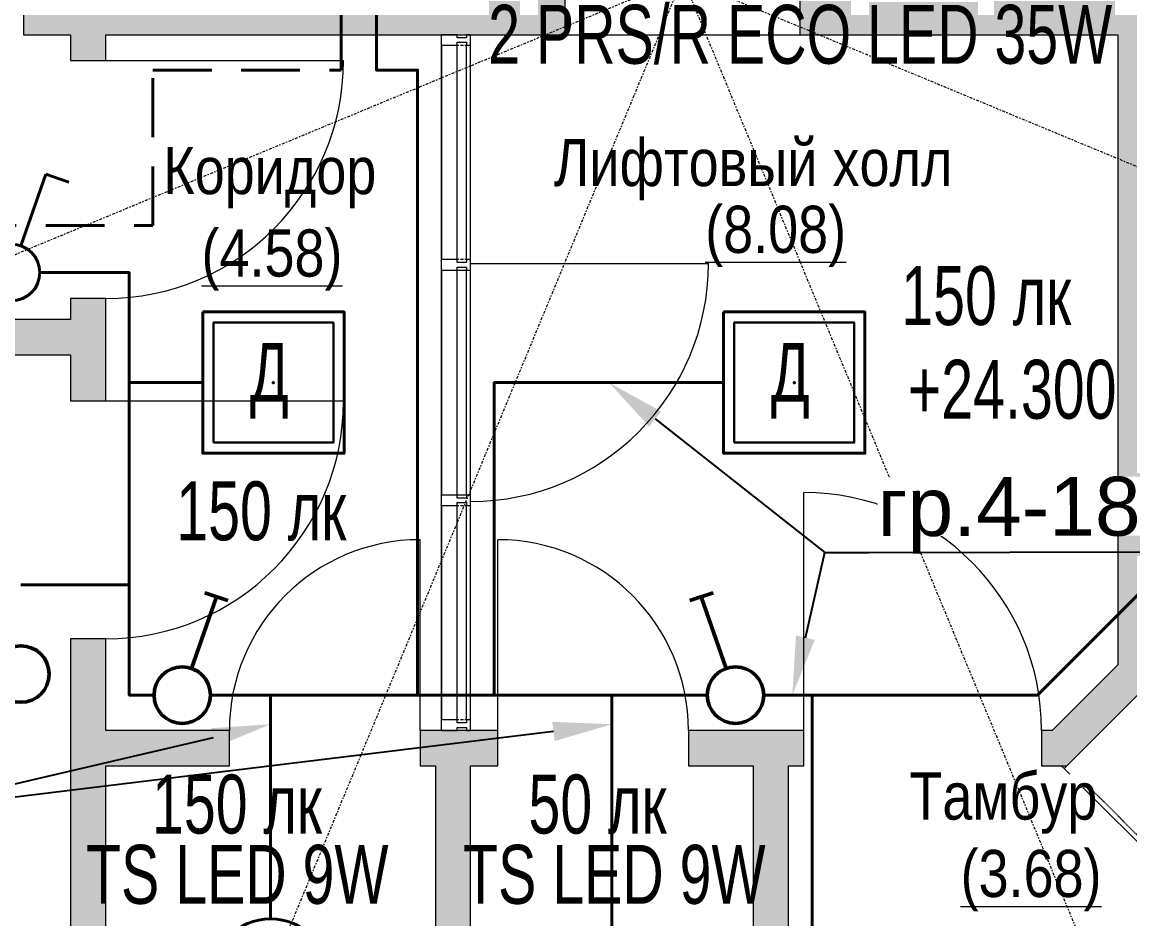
# Model space of a CAD drawing. Header units: millimetres. Extents: x 223 to 163467, y -12002 to 99672.
# Drawn here: x 95376 to 100082, y 60526 to 64334 of the extents above; entities that cross this region are included whole.
import ezdxf
from ezdxf import colors
from ezdxf.entities.mleader import LeaderData, LeaderLine
from ezdxf.math import Vec2, Vec3

# ---------------------------------------------------------------- set-up
doc = ezdxf.new("R2010")
doc.units = ezdxf.units.MM
for name, pattern in [('DASHED', [0.75, 0.5, -0.25]), ('HIDDEN2', [0.1875, 0.125, -0.0625]), ('Осевая', [29.999999, 12, -6, 6, -6]), ('Сверху', [3.96875, 2.38125, -1.5875])]:
    doc.linetypes.add(name, pattern=pattern)
for name, color, linetype, lineweight in [('A-AREA', 7, 'Continuous', 9), ('A-AREA-IDEN', 7, 'Continuous', 9), ('A-DETL-GENF', 7, 'Continuous', 9), ('A-DOOR', 7, 'Continuous', 9), ('A-GLAZ-CWMG', 7, 'Continuous', 9), ('A-WALL', 7, 'Continuous', 9), ('A-WALL-PATT', 7, 'Continuous', 18), ('G-ANNO-DIMS', 7, 'Continuous', 9), ('nadpisi', 84, 'Continuous', 13), ('S-GRID', 7, 'Continuous', 9), ('S-STRS', 7, 'Continuous', 9), ('ав осв', 1, 'HIDDEN2', 40), ('Верхние поручни', 7, 'Continuous', 5), ('Ограждение', 7, 'Continuous', 9), ('Поручни', 7, 'Continuous', 5), ('раб осв', 7, 'Continuous', 40), ('ЭЛ', 250, 'Continuous', 50), ('ЭЛ.освещ.', 150, 'Continuous', 50), ('ЭЛ.сети', 5, 'Continuous', 100)]:
    doc.layers.add(name, color=color, linetype=linetype, lineweight=lineweight)
doc.styles.add('Arial', font='ARIALN.TTF', dxfattribs={"width": 0.85, "height": 400})
doc.styles.add('Arial_1', font='ARIALN.TTF', dxfattribs={"height": 3.5})
doc.styles.add('ISOPEUR', font='ARIALN.TTF')

# ---------------------------------------------------------------- blocks, each defined once
blk = doc.blocks.new('Дверь-Проем - 1000 x 2500 мм-245607-4 этаж')
at = {"layer": 'A-DETL-GENF'}
for p, q in [((491.8, 100), (-508.2, 100)), ((-508.2, -100), (491.8, -100))]:
    blk.add_line(p, q, dxfattribs=at)
at = {"layer": 'A-DETL-GENF', "linetype": 'Continuous', "lineweight": 18}
for p, q in [((-508.2, 100), (-508.2, -100)), ((491.8, -100), (491.8, 100))]:
    blk.add_line(p, q, dxfattribs=at)
blk = doc.blocks.new('Внутренняя дверь 1-Навесная - 6629-88 - ДГ 21-8  ГОСТ 6629-88-350748-4 этаж')
at = {"layer": 'A-DOOR'}
blk.add_line((405, 75), (405, 885), dxfattribs=at)
blk.add_arc((405, 75), 810, 90, 180, dxfattribs=at)
blk = doc.blocks.new('Внутренняя дверь 1-Навесная - 6629-88 - ДГ 24-10  ГОСТ 6629-88-290390-4 этаж')
at = {"layer": 'A-DOOR'}
blk.add_line((505, -75), (505, -1085), dxfattribs=at)
blk.add_arc((505, -75), 1010, 180, 270, dxfattribs=at)
blk = doc.blocks.new('Ограждение - Ограждение-397885-4 этаж')
at = {"layer": 'Поручни'}
for radius, start, end in [(7050, 292.43036, 247.56964), (6950, 291.87988, 248.12012)]:
    blk.add_arc((819.5, 122.4), radius, start, end, dxfattribs=at)
blk = doc.blocks.new('Тип верхнего поручня - Верхний поручень_Внутренний_-397888-4 этаж')
at = {"layer": 'Верхние поручни'}
for radius, start, end in [(7025, 292.29401, 247.70617), (6975, 292.01877, 247.98141)]:
    blk.add_arc((819.5, 122.4), radius, start, end, dxfattribs=at)
blk = doc.blocks.new('Тип верхнего поручня - Верхний поручень_Внутренний_-V42-4 этаж')
at = {"layer": 'Верхние поручни'}
for radius, start, end in [(7025, 292.29401, 247.70599), (6975, 292.01877, 247.98123)]:
    blk.add_arc((819.5, 122.4), radius, start, end, dxfattribs=at)
blk = doc.blocks.new('Внутренняя дверь 1-Навесная - 6629-88 - ДГ 21-8  ГОСТ 6629-88-329733-4 этаж')
at = {"layer": 'A-DOOR'}
blk.add_line((405, -75), (405, -885), dxfattribs=at)
blk.add_arc((405, -75), 810, 180, 270, dxfattribs=at)
blk = doc.blocks.new('Rectangular Mullion - Mullion_Vertical-45mm-Steelbuilt_2_6875in_Detail-8_TGP-413497-4 этаж')
at = {"layer": 'A-GLAZ-CWMG'}
for p, q in [((-205.9, -162.2), (-205.9, -1072.8)), ((-205.9, -162.2), (-203.6, -162.2)), ((-205.9, -162.2), (-205.9, -1072.8)), ((-202.7, -1072.8), (-202.7, -162.2)), ((-137.7, -162.2), (-130.5, -162.2)), ((-137.7, -1072.8), (-137.7, -162.2)), ((-124.2, -162.2), (-111.5, -162.2)), ((-105.1, -162.2), (-98, -162.2)), ((-98, -1072.8), (-98, -162.2)), ((-80.5, -1072.8), (-80.5, -162.2)), ((-203.6, -1072.8), (-205.9, -1072.8)), ((-130.5, -1072.8), (-137.7, -1072.8)), ((-111.5, -1072.8), (-124.2, -1072.8)), ((-98, -1072.8), (-105.1, -1072.8))]:
    blk.add_line(p, q, dxfattribs=at)
blk = doc.blocks.new('Rectangular Mullion - Mullion_Vertical-45mm-Steelbuilt_2_6875in_Detail-8_TGP-370210-4 этаж')
at = {"layer": 'A-GLAZ-CWMG', "lineweight": 18}
for p, q in [((-44.5, 57.2), (-44.5, 122.2)), ((-41.3, 125.4), (-3.2, 125.4)), ((0, 122.2), (0, 57.2)), ((-31.8, 57.2), (-44.5, 57.2)), ((-31.8, 17.5), (-31.8, 57.2)), ((0, 57.2), (-12.7, 57.2)), ((-12.7, 57.2), (-12.7, 17.5)), ((-44.5, 0), (-44.5, 17.5)), ((-44.5, 17.5), (-31.8, 17.5)), ((0, 0), (-44.5, 0)), ((-12.7, 17.5), (0, 17.5)), ((0, 17.5), (0, 0))]:
    blk.add_line(p, q, dxfattribs=at)
for centre, start, end in [((-41.3, 122.2), 90, 180), ((-3.2, 122.2), 360, 90)]:
    blk.add_arc(centre, 3.17, start, end, dxfattribs=at)
blk = doc.blocks.new('Rectangular Mullion - Mullion_Vertical-45mm-Steelbuilt_2_6875in_Detail-8_TGP-413499-4 этаж')
at = {"layer": 'A-GLAZ-CWMG'}
for p, q in [((-205.9, -1117.3), (-205.9, -2072.4)), ((-205.9, -1117.3), (-203.6, -1117.3)), ((-205.9, -1117.3), (-205.9, -2072.4)), ((-202.7, -2072.4), (-202.7, -1117.3)), ((-137.7, -1117.3), (-98, -1117.3)), ((-137.7, -2072.4), (-137.7, -1117.3)), ((-98, -2072.4), (-98, -1117.3)), ((-80.5, -2072.4), (-80.5, -1117.3)), ((-203.6, -2072.4), (-205.9, -2072.4)), ((-98, -2072.4), (-137.7, -2072.4))]:
    blk.add_line(p, q, dxfattribs=at)
blk = doc.blocks.new('Rectangular Mullion - Mullion_Vertical-45mm-Steelbuilt_2_6875in_Detail-8_TGP-370213-4 этаж')
at = {"layer": 'A-GLAZ-CWMG', "lineweight": 18}
for p, q in [((-44.5, 122.2), (-44.5, 57.2)), ((-3.2, 125.4), (-41.3, 125.4)), ((0, 57.2), (0, 122.2)), ((-44.5, 57.2), (-31.8, 57.2)), ((-31.8, 57.2), (-31.8, 17.5)), ((-12.7, 17.5), (-12.7, 57.2)), ((-12.7, 57.2), (0, 57.2)), ((-31.8, 17.5), (-44.5, 17.5)), ((-44.5, 17.5), (-44.5, 0)), ((-44.5, 0), (0, 0)), ((0, 17.5), (-12.7, 17.5)), ((0, 0), (0, 17.5))]:
    blk.add_line(p, q, dxfattribs=at)
for centre, start, end in [((-41.3, 122.2), 90, 180), ((-3.2, 122.2), 360, 90)]:
    blk.add_arc(centre, 3.17, start, end, dxfattribs=at)
blk = doc.blocks.new('Rectangular Mullion - Mullion_Vertical-45mm-Steelbuilt_2_6875in_Detail-8_TGP-370206-4 этаж')
at = {"layer": 'A-GLAZ-CWMG', "lineweight": 18}
for p, q in [((-22.2, 57.2), (-22.2, 122.2)), ((-19.1, 125.4), (19.1, 125.4)), ((22.2, 122.2), (22.2, 57.2)), ((-9.5, 57.2), (-22.2, 57.2)), ((-9.5, 17.5), (-9.5, 57.2)), ((22.2, 57.2), (9.5, 57.2)), ((9.5, 57.2), (9.5, 17.5)), ((-22.2, 0), (-22.2, 17.5)), ((-22.2, 17.5), (-9.5, 17.5)), ((22.2, 0), (-22.2, 0)), ((9.5, 17.5), (22.2, 17.5)), ((22.2, 17.5), (22.2, 0))]:
    blk.add_line(p, q, dxfattribs=at)
for centre, start, end in [((-19.1, 122.2), 90, 180), ((19.1, 122.2), 360, 90)]:
    blk.add_arc(centre, 3.18, start, end, dxfattribs=at)
blk = doc.blocks.new('выкл. 1 клав. скрыт')
at = {"layer": 'ЭЛ.освещ.', "color": 0, "ltscale": 100}
for p, q in [((2902123, 2044848.8), (2902427.1, 2044743)), ((2902444.4, 2044793), (2902410.7, 2044695))]:
    blk.add_line(p, q, dxfattribs=at)
blk.add_circle((2902009.7, 2044888.3), 120, dxfattribs=at)
blk = doc.blocks.new('перекл. 2 клав. скрыт.')
at = {"layer": 'раб осв', "color": 0, "lineweight": 40}
for points in [[(-501557.3, 8734.7), (-501459.4, 8768.8)], [(-501459.4, 8768.8), (-501353.6, 8464.7)], [(-501274.8, 8238), (-501169, 7933.9)], [(-501169, 7933.9), (-501071.1, 7967.9)]]:
    blk.add_lwpolyline(points, dxfattribs=at)
blk.add_circle((-501314.2, 8351.3), 120, dxfattribs=at)
blk = doc.blocks.new('TS LED без датчика')
at = {"color": 0, "lineweight": 40, "ltscale": 100}
blk.add_point((-535184, 16419.5), dxfattribs=at)
at = {"layer": 'раб осв', "color": 5, "lineweight": 40, "ltscale": 100}
blk.add_circle((-535184, 16419.5), 250, dxfattribs=at)
blk = doc.blocks.new('ARS.R UNI LED')
at = {"color": 5, "lineweight": 30, "ltscale": 100}
blk.add_lwpolyline([(2913222.7, 2072748.5), (2913732.7, 2072748.5), (2913732.7, 2073258.5), (2913222.7, 2073258.5)], close=True, dxfattribs=at)
at = {"color": 0, "lineweight": 40, "ltscale": 100}
blk.add_point((2913477.7, 2073003.5), dxfattribs=at)
at = {"layer": 'ЭЛ', "color": 5, "lineweight": 40, "ltscale": 10}
blk.add_lwpolyline([(2913177.7, 2073303.5), (2913777.7, 2073303.5), (2913777.7, 2072703.5), (2913177.7, 2072703.5)], close=True, dxfattribs=at)

msp = doc.modelspace()

# ---------------------------------------------------------------- hatches: boundary and pattern name
at = {"layer": 'A-WALL-PATT', "lineweight": 5, "true_color": 0xc0c0c0}
h = msp.add_hatch(color=9, dxfattribs=at)
h.paths.add_polyline_path([(97681.4, 64280.4), (97681.4, 64480.4), (95381.4, 64480.4), (95381.4, 64280.4), (97671.6, 64280.4)], flags=0)
h.paths.add_polyline_path([(100980.8, 64280.4), (100980.8, 64480.4), (98681.4, 64480.4), (98681.4, 64280.4), (100876.2, 64280.4)], flags=0)
h = msp.add_hatch(color=9, dxfattribs=at)
h.paths.add_polyline_path([(95731.4, 59596.4), (95731.4, 61715.4), (95581.4, 61715.4), (95581.4, 59673.9), (95656.1, 59634.6)], flags=0)
h.paths.add_polyline_path([(95731.4, 62725.4), (95731.4, 63160.3), (95581.4, 63160.3), (95581.4, 62725.4)], flags=0)
h.paths.add_polyline_path([(95731.4, 64170.3), (95731.4, 64280.4), (95581.4, 64280.4), (95581.4, 64170.3)], flags=0)
for points in [[(100030.8, 61605.1), (100180.8, 61755.1), (100180.8, 64280.4), (100030.8, 64280.4), (100030.8, 61827.5)], [(99963.9, 61326.2), (102431.4, 63793.6), (102431.4, 64005.7), (99751.8, 61326.2), (99826.3, 61326.2)], [(95581.4, 62920.4), (95581.4, 63070.4), (92876, 63070.4), (92919.3, 62920.4), (95535.2, 62920.4)], [(97281.4, 59094.7), (97281.4, 61176.2), (97131.4, 61176.2), (97131.4, 59121.7), (97206.3, 59107.7)], [(98481.4, 59028.7), (98631.4, 59039), (98631.4, 61176.2), (98481.4, 61176.2), (98481.4, 59932.3)]]:
    msp.add_hatch(color=9, dxfattribs=at).paths.add_polyline_path(points, flags=0)
h = msp.add_hatch(color=9, dxfattribs=at)
h.paths.add_polyline_path([(99808, 61176.2), (99813.9, 61176.2), (99963.9, 61326.2), (99706.4, 61326.2), (99706.4, 61176.2)], flags=0)
h.paths.add_polyline_path([(98696.4, 61176.2), (98696.4, 61326.2), (98206.4, 61326.2), (98206.4, 61176.2), (98631.4, 61176.2)], flags=0)
h.paths.add_polyline_path([(97066.4, 61176.2), (97396.4, 61176.2), (97396.4, 61326.2), (97066.4, 61326.2)], flags=0)
h.paths.add_polyline_path([(96256.4, 61176.2), (96256.4, 61326.2), (95731.4, 61326.2), (95731.4, 61176.2)], flags=0)

# ---------------------------------------------------------------- linework, layer by layer
at = {"layer": 'A-AREA'}
msp.add_line((99790.3, 61176.2), (99802.1, 61164.4), dxfattribs=at)
at = {"layer": 'A-WALL', "lineweight": 18}
for p, q in [((95381.4, 64480.4), (95381.4, 64280.4)), ((95381.4, 64280.4), (95581.4, 64280.4)), ((95581.4, 64280.4), (95581.4, 64170.3)), ((95731.4, 64280.4), (97681.4, 64280.4)), ((95731.4, 64170.3), (95731.4, 64280.4)), ((98681.4, 64280.4), (100030.8, 64280.4)), ((100030.8, 64280.4), (100030.8, 61605.1)), ((95581.4, 64170.3), (95731.4, 64170.3)), ((99813.9, 61176.2), (102431.4, 63793.6)), ((95581.4, 63160.3), (95581.4, 63070.4)), ((95731.4, 63160.3), (95581.4, 63160.3)), ((95731.4, 62725.4), (95731.4, 63160.3)), ((95581.4, 63070.4), (92876, 63070.4)), ((92919.3, 62920.4), (95581.4, 62920.4)), ((95581.4, 62920.4), (95581.4, 62725.4)), ((95581.4, 62725.4), (95731.4, 62725.4)), ((95581.4, 61715.4), (95581.4, 59673.9)), ((95731.4, 61715.4), (95581.4, 61715.4)), ((95731.4, 61326.2), (95731.4, 61715.4)), ((100030.8, 61605.1), (99751.8, 61326.2)), ((96256.4, 61326.2), (95731.4, 61326.2)), ((96256.4, 61176.2), (96256.4, 61326.2)), ((97396.4, 61326.2), (97066.4, 61326.2)), ((97066.4, 61326.2), (97066.4, 61176.2)), ((97396.4, 61176.2), (97396.4, 61326.2)), ((98696.4, 61326.2), (98206.4, 61326.2)), ((98206.4, 61326.2), (98206.4, 61176.2)), ((98696.4, 61176.2), (98696.4, 61326.2)), ((99751.8, 61326.2), (99706.4, 61326.2)), ((99706.4, 61326.2), (99706.4, 61176.2)), ((95731.4, 61176.2), (96256.4, 61176.2)), ((95731.4, 59596.4), (95731.4, 61176.2)), ((97066.4, 61176.2), (97131.4, 61176.2)), ((97131.4, 61176.2), (97131.4, 59376.2)), ((97281.4, 61176.2), (97396.4, 61176.2)), ((97281.4, 59094.7), (97281.4, 61176.2)), ((98206.4, 61176.2), (98481.4, 61176.2)), ((98481.4, 61176.2), (98481.4, 59028.7)), ((98631.4, 61176.2), (98696.4, 61176.2)), ((98631.4, 59039), (98631.4, 61176.2)), ((99706.4, 61176.2), (99813.9, 61176.2))]:
    msp.add_line(p, q, dxfattribs=at)
at = {"layer": 'A-WALL'}
for start, end in [(274.6931, 0), (196.9161, 241.7824)]:
    msp.add_arc((98181.4, 64520.5), 5500, start, end, dxfattribs=at)
at = {"layer": 'S-GRID', "color": 174, "linetype": 'Осевая', "true_color": 0x0000a0}
for q in [(90650.2, 61401), (95061.9, 56989.4), (105712.5, 61401), (101300.9, 56989.4)]:
    msp.add_line((98181.4, 64520.5), q, dxfattribs=at)
msp.add_arc((98181.4, 64520.5), 6000, 169.59621, 160.45219, dxfattribs=at)
at = {"layer": 'S-STRS'}
for p, q in [((99802.1, 61164.4), (99813.9, 61176.2)), ((99802.1, 61164.4), (99826.3, 61140.2)), ((99883.7, 61082.8), (100615.3, 60351.2))]:
    msp.add_line(p, q, dxfattribs=at)
at = {"layer": 'S-STRS', "linetype": 'Сверху'}
msp.add_line((99897.9, 61096.9), (100629.5, 60365.3), dxfattribs=at)
at = {"layer": 'ав осв', "linetype": 'DASHED', "lineweight": 40, "ltscale": 500}
msp.add_lwpolyline([(95101.4, 63470.4), (95931.4, 63470.4), (95931.4, 64130.4), (96731.4, 64130.4), (96731.4, 64530.4), (96881.4, 64680.4)], dxfattribs=at)
at = {"layer": 'раб осв', "color": 0, "lineweight": 40}
for points in [[(96881.4, 64680.4), (96881.4, 64130.4), (97056, 64130.4), (97056, 64130.4), (97056, 64130.4), (97056, 61476.2)], [(95831.4, 62803.3), (95831.4, 63270.4), (95451.4, 63270.4)], [(95831.4, 61944.6), (95831.4, 62803.3), (96143.7, 62803.3)], [(97381.4, 61476.2), (97381.4, 62803.3), (98356.1, 62803.3)], [(95936.4, 61476.2), (95831.4, 61476.2), (95831.4, 61944.6), (95371, 61944.6)], [(96431.4, 60526.2), (96431.4, 61476.2), (96176.4, 61476.2)], [(96431.4, 61476.2), (97381.4, 61476.2), (97881.4, 61476.2)], [(97881.4, 60352.4), (97881.4, 61476.2), (98286.4, 61476.2)]]:
    msp.add_lwpolyline(points, dxfattribs=at)
at = {"layer": 'ЭЛ', "color": 7, "lineweight": 25}
msp.add_lwpolyline([(96881.4, 64680.4, 0, 0, 0), (93839.9, 59458.6, 150, 0, 0), (94041.1, 59799.7, 0, 0, 0), (93251.4, 58449.4, 0, 0, 0)], format="xyseb", dxfattribs=at)

# ---------------------------------------------------------------- block references
at = {"layer": 'A-DOOR'}
for name, p in [('Дверь-Проем - 1000 x 2500 мм-245607-4 этаж', (98189.6, 64380.4)), ('Внутренняя дверь 1-Навесная - 6629-88 - ДГ 21-8  ГОСТ 6629-88-350748-4 этаж', (96661.4, 61251.2))]:
    msp.add_blockref(name, p, dxfattribs=at)
for name, p, rotation in [('Внутренняя дверь 1-Навесная - 6629-88 - ДГ 24-10  ГОСТ 6629-88-290390-4 этаж', (95656.4, 63665.3), 89.99999999999991), ('Внутренняя дверь 1-Навесная - 6629-88 - ДГ 24-10  ГОСТ 6629-88-290390-4 этаж', (97206.4, 62803.3), 90.00000000000146), ('Внутренняя дверь 1-Навесная - 6629-88 - ДГ 24-10  ГОСТ 6629-88-290390-4 этаж', (95656.4, 62220.4), 89.99999999999991), ('Внутренняя дверь 1-Навесная - 6629-88 - ДГ 24-10  ГОСТ 6629-88-290390-4 этаж', (99201.4, 61251.2), 180), ('Внутренняя дверь 1-Навесная - 6629-88 - ДГ 21-8  ГОСТ 6629-88-329733-4 этаж', (97801.4, 61251.2), 180)]:
    msp.add_blockref(name, p, dxfattribs=dict(at, rotation=rotation))
at = {"layer": 'A-GLAZ-CWMG', "rotation": 90.00000000000146}
msp.add_blockref('Rectangular Mullion - Mullion_Vertical-45mm-Steelbuilt_2_6875in_Detail-8_TGP-370213-4 этаж', (97281.4, 64280.4), dxfattribs=at)
at = {"layer": 'A-GLAZ-CWMG'}
for name, p in [('Rectangular Mullion - Mullion_Vertical-45mm-Steelbuilt_2_6875in_Detail-8_TGP-413497-4 этаж', (97361.9, 64398.1)), ('Rectangular Mullion - Mullion_Vertical-45mm-Steelbuilt_2_6875in_Detail-8_TGP-413499-4 этаж', (97361.9, 64398.1)), ('Rectangular Mullion - Mullion_Vertical-45mm-Steelbuilt_2_6875in_Detail-8_TGP-413497-4 этаж', (97361.9, 62443.4))]:
    msp.add_blockref(name, p, dxfattribs=at)
at = {"layer": 'A-GLAZ-CWMG', "extrusion": (0, 0, -1), "rotation": 269.9999999999985}
for name, p in [('Rectangular Mullion - Mullion_Vertical-45mm-Steelbuilt_2_6875in_Detail-8_TGP-370206-4 этаж', (-97281.4, 63303.1)), ('Rectangular Mullion - Mullion_Vertical-45mm-Steelbuilt_2_6875in_Detail-8_TGP-370206-4 этаж', (-97281.4, 62303.5)), ('Rectangular Mullion - Mullion_Vertical-45mm-Steelbuilt_2_6875in_Detail-8_TGP-370210-4 этаж', (-97281.4, 61326.2))]:
    msp.add_blockref(name, p, dxfattribs=at)
at = {"layer": 'Верхние поручни'}
for name in ['Тип верхнего поручня - Верхний поручень_Внутренний_-397888-4 этаж', 'Тип верхнего поручня - Верхний поручень_Внутренний_-V42-4 этаж']:
    msp.add_blockref(name, (97361.9, 64398.1), dxfattribs=at)
at = {"layer": 'Ограждение'}
msp.add_blockref('Ограждение - Ограждение-397885-4 этаж', (97361.9, 64398.1), dxfattribs=at)
at = {"layer": 'раб осв', "color": 0, "lineweight": 40, "xscale": -1}
msp.add_blockref('перекл. 2 клав. скрыт.', (-405982.8, 54919.1), dxfattribs=at)
at = {"layer": 'раб осв', "color": 0, "lineweight": 40, "ltscale": 100}
for p in [(-2817034, -2010200.3), (-2814821.6, -2010200.3)]:
    msp.add_blockref('ARS.R UNI LED', p, dxfattribs=at)
at = {"layer": 'раб осв', "color": 0, "lineweight": 40, "ltscale": 100, "rotation": 90.00000000000001}
msp.add_blockref('выкл. 1 клав. скрыт', (2140944.6, -2840533.5), dxfattribs=at)
at = {"layer": 'раб осв', "color": 0, "lineweight": 40, "ltscale": 100, "xscale": -1, "rotation": 270}
msp.add_blockref('выкл. 1 клав. скрыт', (-1946481.9, -2840533.5), dxfattribs=at)
at = {"layer": 'раб осв', "color": 0, "lineweight": 40, "ltscale": 100, "xscale": -1}
msp.add_blockref('выкл. 1 клав. скрыт', (2997380.7, -1983322.8), dxfattribs=at)
at = {"layer": 'раб осв', "color": 0, "lineweight": 40}
msp.add_blockref('TS LED без датчика', (631615.4, 43856.7), dxfattribs=at)

# ---------------------------------------------------------------- texts
at = {"layer": 'A-AREA-IDEN', "char_height": 200, "attachment_point": 1, "style": 'Arial_1'}
for s, insert, width in [('Лифтовый холл', (97635.5, 63837.7), 2172.165), ('Коридор', (95976.1, 63803.5), 1158.438), ('\\L(8.08)', (98277.8, 63554), 763.206), ('\\L(4.58)', (96138.2, 63453.4), 763.206), ('Тамбур', (99145.3, 61147.6), 1022.152), ('\\L(3.68)', (99362.7, 60818.8), 763.206), ('Пом.\\Pдля\\Pприема\\Pпищи', (94619.6, 60753.8), 1054.157)]:
    msp.add_mtext(s, dxfattribs=dict(at, insert=insert, width=width))
at = {"layer": 'G-ANNO-DIMS', "lineweight": 25, "insert": (99138.3, 62899.8), "char_height": 250, "width": 1198.408, "attachment_point": 1, "line_spacing_factor": 0.925626, "style": 'Arial'}
msp.add_mtext('+24.300', dxfattribs=at)
at = {"layer": 'nadpisi', "color": 7, "char_height": 250, "style": 'Arial'}
for s, insert, width, attachment_point in [('2 PRS/R ECO LED 35W', (98681.4, 64280.4), 3236.77, 5), ('150 лк', (99110.5, 63297.6), 1402.065, 1), ('150 лк', (96031, 62383.6), 1402.065, 1), ('150 лк', (95927.7, 61138.5), 1402.065, 1), ('50 лк', (97526.9, 61138.5), 1402.065, 1), ('TS LED 9W', (96932.5, 60840.1), 2573.758, 3), ('TS LED 9W', (98534.1, 60840.1), 2573.758, 3)]:
    msp.add_mtext(s, dxfattribs=dict(at, insert=insert, width=width, attachment_point=attachment_point))
at = {"layer": 'nadpisi', "color": 5, "char_height": 250, "width": 1402.065, "attachment_point": 1, "style": 'Arial'}
for insert in [(96344.1, 62972), (98556.5, 62972)]:
    msp.add_mtext('Д', dxfattribs=dict(at, insert=insert))

# ---------------------------------------------------------------- next in the draw order: leaders
at = {"layer": 'ЭЛ.сети', "color": 0, "lineweight": 5}
ml = msp.add_multileader_mtext('Standard', dxfattribs=at)
ml.set_content('{\\fArial|b0|i0|c204|p34;гр.4-18}', style='ISOPEUR')
ml.set_leader_properties()
ml.build(insert=Vec2(0, 0))
ml.multileader.update_dxf_attribs({"text_left_attachment_type": 6, "text_right_attachment_type": 6, "dogleg_length": 100, "arrow_head_size": 250})
ctx = ml.context
ctx.base_point, ctx.char_height, ctx.arrow_head_size, ctx.landing_gap_size, ctx.plane_origin, ctx.plane_x_axis, ctx.plane_y_axis = Vec3(98972.6, 62081.9), 250, 250, 37.4, Vec3(39945.8, 102783.1), Vec3(0.999998, 0.001769), Vec3(-0.001769, 0.999998)
ctx.left_attachment, ctx.right_attachment = 6, 6
notes = []
notes.append((ctx, [(0, (1, 1, 0), (98785.6, 62081.5), (0.999998, 0.001769), 187.1, [(0, [(98647.7, 61476.2)], 0, [])])]))
ctx.mtext.insert, ctx.mtext.text_direction, ctx.mtext.rotation, ctx.mtext.line_spacing_factor, ctx.mtext.flow_direction = Vec3(99009.5, 62401.3), Vec3(0.999998, 0.001769), 0.001769, 0.8, 5
ctx.mtext.has_bg_fill, ctx.mtext.bg_color, ctx.mtext.bg_scale_factor, ctx.mtext.bg_transparency, ctx.mtext.use_window_bg_color = 1, -1073741824, 1, 0, 1
ml = msp.add_multileader_mtext('Standard', dxfattribs=at)
ml.set_content('{\\fArial|b0|i0|c204|p34;гр.4-18}', style='ISOPEUR')
ml.set_leader_properties()
ml.build(insert=Vec2(0, 0))
ml.multileader.update_dxf_attribs({"text_left_attachment_type": 6, "text_right_attachment_type": 6, "dogleg_length": 100, "arrow_head_size": 250})
ctx = ml.context
ctx.base_point, ctx.char_height, ctx.arrow_head_size, ctx.landing_gap_size, ctx.plane_origin, ctx.plane_x_axis, ctx.plane_y_axis = Vec3(93507.9, 60980.3), 250, 250, 37.4, Vec3(33923.7, 102401.7), Vec3(0.999998, 0.001769), Vec3(-0.001769, 0.999998)
ctx.left_attachment, ctx.right_attachment = 6, 6
notes.append((ctx, [(1, (1, 1, 0), (94848.9, 60982.6), (-0.999998, -0.001769), 187.1, [(0, [(96431.4, 61352.3)], 0, [])])]))
ctx.mtext.insert, ctx.mtext.text_direction, ctx.mtext.rotation, ctx.mtext.line_spacing_factor, ctx.mtext.flow_direction = Vec3(93544.8, 61299.7), Vec3(0.999998, 0.001769), 0.001769, 0.8, 5
ctx.mtext.has_bg_fill, ctx.mtext.bg_color, ctx.mtext.bg_scale_factor, ctx.mtext.bg_transparency, ctx.mtext.use_window_bg_color = 1, -1073741824, 1, 0, 1
for ctx, leaders in notes:
    for number, flags, end, landing, length, lines in leaders:
        leader = LeaderData()
        leader.index, (leader.has_last_leader_line, leader.has_dogleg_vector, leader.attachment_direction) = number, flags
        leader.last_leader_point, leader.dogleg_vector, leader.dogleg_length = Vec3(end), Vec3(landing), length
        for number, points, colour, breaks in lines:
            line = LeaderLine()
            line.index, line.vertices, line.color, line.breaks = number, Vec3.list(points), colors.encode_raw_color(colour), breaks
            leader.lines.append(line)
        ctx.leaders.append(leader)

# ---------------------------------------------------------------- next in the draw order: leaders
ml = msp.add_multileader_mtext('Standard', dxfattribs=at)
ml.set_content('{\\fArial|b0|i0|c204|p34;гр.4-18}', style='ISOPEUR')
ml.set_leader_properties()
ml.build(insert=Vec2(0, 0))
ml.multileader.update_dxf_attribs({"text_left_attachment_type": 6, "text_right_attachment_type": 6, "dogleg_length": 100, "arrow_head_size": 250})
ctx = ml.context
ctx.base_point, ctx.char_height, ctx.arrow_head_size, ctx.landing_gap_size, ctx.plane_origin, ctx.plane_x_axis, ctx.plane_y_axis = Vec3(98972.6, 62081.9), 250, 250, 37.4, Vec3(39945.8, 102783.1), Vec3(0.999998, 0.001769), Vec3(-0.001769, 0.999998)
ctx.left_attachment, ctx.right_attachment = 6, 6
notes = []
notes.append((ctx, [(0, (1, 1, 0), (98785.6, 62081.5), (0.999998, 0.001769), 187.1, [(0, [(97868.7, 62803.3)], 0, [])])]))
ctx.mtext.insert, ctx.mtext.text_direction, ctx.mtext.rotation, ctx.mtext.line_spacing_factor, ctx.mtext.flow_direction = Vec3(99009.5, 62401.3), Vec3(0.999998, 0.001769), 0.001769, 0.8, 5
ctx.mtext.has_bg_fill, ctx.mtext.bg_color, ctx.mtext.bg_scale_factor, ctx.mtext.bg_transparency, ctx.mtext.use_window_bg_color = 1, -1073741824, 1, 0, 1
ml = msp.add_multileader_mtext('Standard', dxfattribs=at)
ml.set_content('{\\fArial|b0|i0|c204|p34;гр.4-18}', style='ISOPEUR')
ml.set_leader_properties()
ml.build(insert=Vec2(0, 0))
ml.multileader.update_dxf_attribs({"text_left_attachment_type": 6, "text_right_attachment_type": 6, "dogleg_length": 100, "arrow_head_size": 250})
ctx = ml.context
ctx.base_point, ctx.char_height, ctx.arrow_head_size, ctx.landing_gap_size, ctx.plane_origin, ctx.plane_x_axis, ctx.plane_y_axis = Vec3(93507.9, 60980.3), 250, 250, 37.4, Vec3(33923.7, 102401.7), Vec3(0.999998, 0.001769), Vec3(-0.001769, 0.999998)
ctx.left_attachment, ctx.right_attachment = 6, 6
notes.append((ctx, [(1, (1, 1, 0), (94848.9, 60982.6), (-0.999998, -0.001769), 187.1, [(0, [(97881.4, 61352.3)], 0, [])])]))
ctx.mtext.insert, ctx.mtext.text_direction, ctx.mtext.rotation, ctx.mtext.line_spacing_factor, ctx.mtext.flow_direction = Vec3(93544.8, 61299.7), Vec3(0.999998, 0.001769), 0.001769, 0.8, 5
ctx.mtext.has_bg_fill, ctx.mtext.bg_color, ctx.mtext.bg_scale_factor, ctx.mtext.bg_transparency, ctx.mtext.use_window_bg_color = 1, -1073741824, 1, 0, 1
for ctx, leaders in notes:
    for number, flags, end, landing, length, lines in leaders:
        leader = LeaderData()
        leader.index, (leader.has_last_leader_line, leader.has_dogleg_vector, leader.attachment_direction) = number, flags
        leader.last_leader_point, leader.dogleg_vector, leader.dogleg_length = Vec3(end), Vec3(landing), length
        for number, points, colour, breaks in lines:
            line = LeaderLine()
            line.index, line.vertices, line.color, line.breaks = number, Vec3.list(points), colors.encode_raw_color(colour), breaks
            leader.lines.append(line)
        ctx.leaders.append(leader)

# ---------------------------------------------------------------- next in the draw order: linework, layer by layer
at = {"layer": 'раб осв', "color": 0, "lineweight": 40}
msp.add_lwpolyline([(98731.4, 61476.2), (99689.7, 61476.2), (99689.7, 61476.2), (102181.4, 63967.8), (102181.4, 64328.8)], dxfattribs=at)
msp.add_lwpolyline([(98526.4, 61476.2), (98731.4, 61476.2), (98731.4, 60107.6), (98731.4, 59165.9, 0.352788), (103531.4, 64063.5), (103531.4, 64263.5)], format="xyb", dxfattribs=at)

doc.saveas('drawing.dxf')
